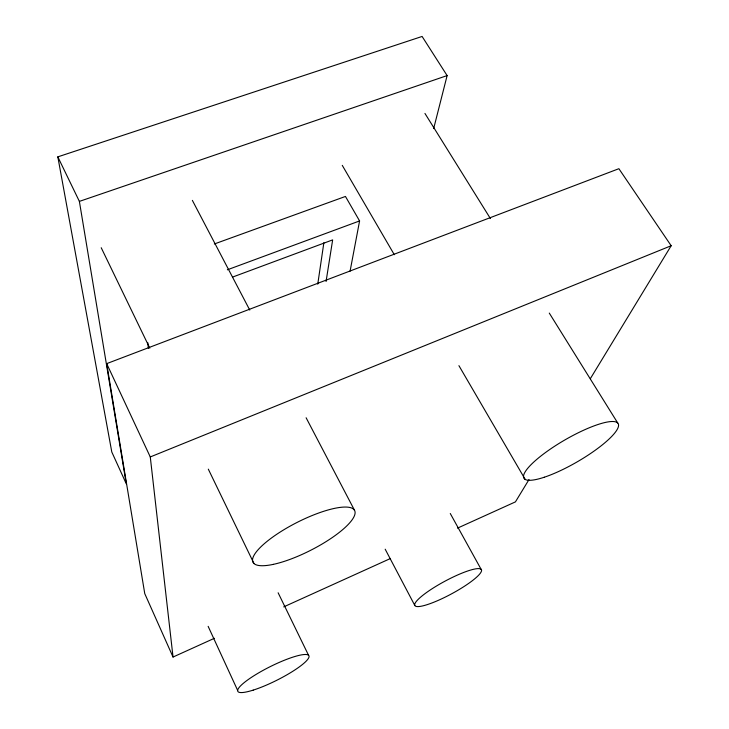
<?xml version="1.0" encoding="UTF-8"?>
<svg xmlns="http://www.w3.org/2000/svg" width="729" height="729" viewBox="0 0 729 729"><rect width="100%" height="100%" fill="white"/><g stroke="black" fill="none" stroke-linecap="round" stroke-linejoin="round"><path stroke-width="1.09" d="M317.753 284.173L323.867 242.693M326.054 281.512L332.652 239.887L232.679 277.047M350.075 271.206L359.588 220.933L345.455 196.447L214.326 243.978M433.673 128.559L447.123 75.588L422.1 36.45L57.828 156.863L111.792 452.007L126.281 483.801L79.379 201.395L57.828 156.863M528.999 479.564L515.43 501.88L457.502 528.133M590.353 378.661L671.172 245.737L618.885 168.7L106.689 363.634L144.752 593.606L173.037 657.039L214.408 638.285M283.718 606.883L390.261 558.596M173.037 657.039L150.274 456.946L671.172 245.737M227.348 269.803L359.588 220.933M79.379 201.395L447.123 75.588M424.952 113.442L490.417 218.563M549.274 313.078L617.745 423.02M342.266 165.355L394.298 254.703M458.915 365.657L525.199 479.409M450.267 513.498L481.55 570.105A37.799 7.135 -28.3 0 1 432.589 602.719A37.799 7.135 -28.3 0 1 430.21 589.989A37.799 7.135 -28.3 0 1 481.55 570.105M385.185 549.201L414.819 605.489M192.365 200.375L249.765 310.071M306.116 417.763L354.558 510.355M278.123 592.777L308.485 655.143M101.222 247.732L149.81 348.189M208.312 469.148L253.929 563.453M106.689 363.634L150.274 456.946M208.148 626.348L237.672 690.436M147.814 342.703L148.361 348.334M544.271 477.231A54.456 12.566 -30.1 0 0 618.447 426.41A54.456 12.566 -30.1 0 0 550.431 449.037A54.456 12.566 -30.1 0 0 544.271 477.231M273.329 564.364A57.008 15.5 -27 0 0 354.777 514.72A57.008 15.5 -27 0 0 283.408 530.029A57.008 15.5 -27 0 0 273.329 564.364M253.2 690.117A39.767 7.563 -26.6 0 0 308.978 657.093A39.767 7.563 -26.6 0 0 257.938 673.304A39.767 7.563 -26.6 0 0 253.2 690.117"/></g></svg>
